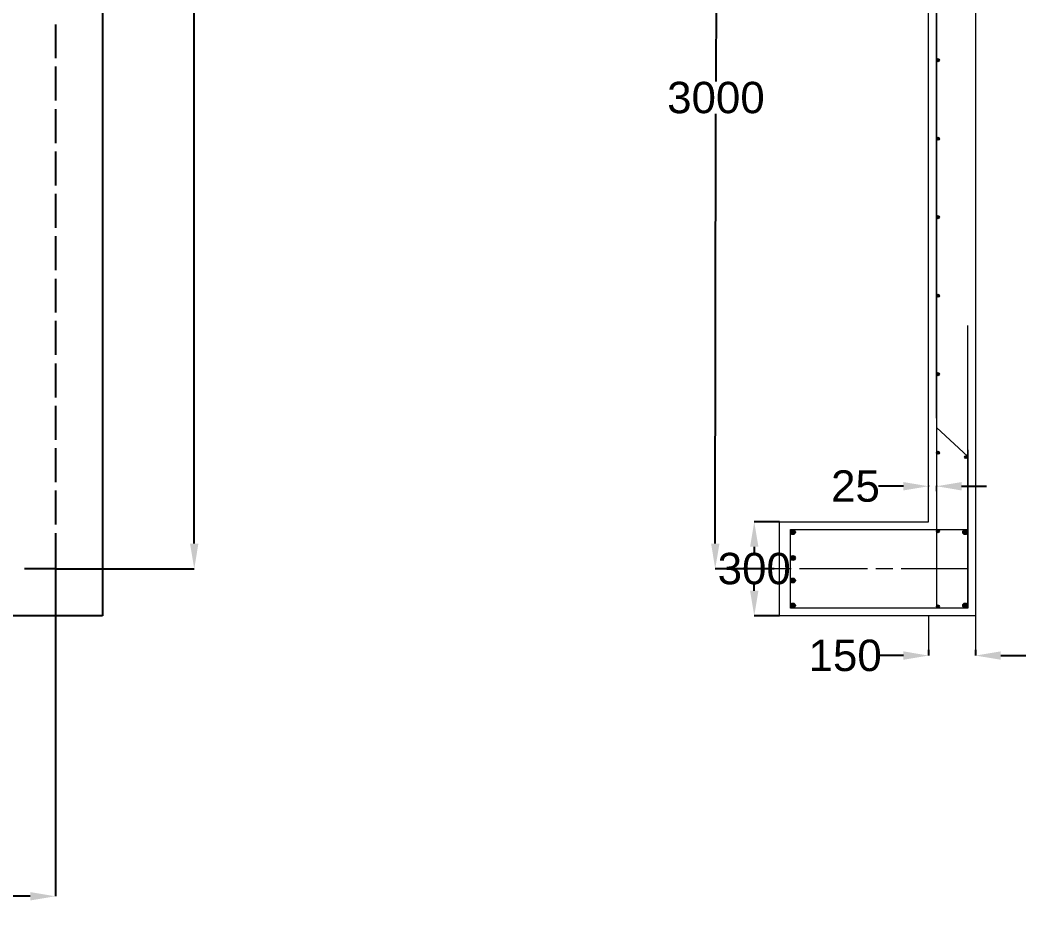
# Model space of a CAD drawing. Header units: inches. Extents: x 2473 to 12313, y 22527 to 36505.
# Drawn here: x 8810 to 12013, y 22527 to 25383 of the extents above; entities that cross this region are included whole.
import ezdxf

# ---------------------------------------------------------------- set-up
doc = ezdxf.new("R2010")
doc.units = ezdxf.units.IN
doc.header["$MEASUREMENT"] = 0
doc.layers.add('PDF_0', color=7, linetype='Continuous')
doc.styles.get("Standard").update_dxf_attribs({"font": 'arial.ttf'})
doc.dimstyles.get("Standard").update_dxf_attribs({"dimtxt": 100, "dimasz": 80, "dimexe": 0.18, "dimexo": 0.0625, "dimgap": 0.09, "dimtad": 0, "dimtih": 1, "dimtoh": 1, "dimdec": 4, "dimzin": 0, "dimdsep": 46, "dimtxsty": 'Standard', "dimcen": 0.09, "dimadec": 0, "dimazin": 0, "dimtfac": 1, "dimtdec": 4, "dimtofl": 0, "dimtmove": 0, "dimatfit": 3, "dimfxl": 1, "dimtolj": 1, "dimtzin": 0, "dimarcsym": 0})

# ---------------------------------------------------------------- blocks, each defined once
blk = doc.blocks.new('*D8')
at = {"color": 0, "lineweight": -2, "transparency": 16777216}
for p, q in [((11216.1, 26635.5), (11028.4, 26635.8)), ((11028.4, 26555.8), (11026.3, 25187.2)), ((11024, 23716.2), (11026.1, 25084.8)), ((11211.5, 23635.9), (11023.7, 23636.2))]:
    blk.add_line(p, q, dxfattribs=at)
at = {"color": 0, "transparency": 16777216}
for points in [[(11015.1, 26555.8), (11041.8, 26555.8), (11028.6, 26635.8)], [(11010.7, 23716.2), (11037.4, 23716.2), (11023.9, 23636.2)]]:
    blk.add_solid(points, dxfattribs=at)
at = {"layer": 'Defpoints', "color": 0, "transparency": 16777216}
for p in [(11028.6, 26635.8), (11216.2, 26635.5), (11211.5, 23635.9)]:
    blk.add_point(p, dxfattribs=at)
at = {"color": 0, "transparency": 16777216, "insert": (11026.2, 25136), "char_height": 100, "attachment_point": 5}
blk.add_mtext('\\A1;3000', dxfattribs=at)
blk = doc.blocks.new('*D9')
at = {"color": 0, "lineweight": -2, "transparency": 16777216}
for p, q in [((11228.2, 23785.8), (11148, 23785.8)), ((11148.2, 23705.8), (11148.2, 23687.1)), ((11148.2, 23566), (11148.2, 23584.7)), ((11228.2, 23486), (11148, 23486))]:
    blk.add_line(p, q, dxfattribs=at)
at = {"color": 0, "transparency": 16777216}
for points in [[(11134.9, 23705.8), (11161.5, 23705.8), (11148.2, 23785.8)], [(11134.9, 23566), (11161.5, 23566), (11148.2, 23486)]]:
    blk.add_solid(points, dxfattribs=at)
at = {"layer": 'Defpoints', "color": 0, "transparency": 16777216}
for p in [(11228.3, 23785.8), (11148.2, 23486), (11228.3, 23486)]:
    blk.add_point(p, dxfattribs=at)
at = {"color": 0, "transparency": 16777216, "insert": (11148.2, 23635.9), "char_height": 100, "attachment_point": 5}
blk.add_mtext('\\A1;300', dxfattribs=at)
blk = doc.blocks.new('*D10')
at = {"color": 0, "lineweight": -2, "transparency": 16777216}
for p, q in [((11623.4, 23359.4), (11543.4, 23359.4)), ((11703.4, 23378.2), (11703.4, 23359.3)), ((11853.3, 23378.2), (11853.3, 23359.3)), ((11933.3, 23359.4), (12013.3, 23359.4))]:
    blk.add_line(p, q, dxfattribs=at)
at = {"color": 0, "transparency": 16777216}
for points in [[(11623.4, 23372.8), (11623.4, 23346.1), (11703.4, 23359.4)], [(11933.3, 23372.8), (11933.3, 23346.1), (11853.3, 23359.4)]]:
    blk.add_solid(points, dxfattribs=at)
at = {"layer": 'Defpoints', "color": 0, "transparency": 16777216}
for p in [(11703.4, 23378.3), (11703.4, 23359.4), (11853.3, 23378.3)]:
    blk.add_point(p, dxfattribs=at)
at = {"color": 0, "transparency": 16777216, "insert": (11437.7, 23359.4), "char_height": 100, "attachment_point": 5}
blk.add_mtext('\\A1;150', dxfattribs=at)
blk = doc.blocks.new('*D11')
at = {"color": 0, "lineweight": -2, "transparency": 16777216}
for p, q in [((11623.4, 23898.7), (11543.4, 23898.7)), ((11703.4, 23900.1), (11703.4, 23898.5)), ((11728.3, 23900.1), (11728.3, 23898.5)), ((11808.3, 23898.7), (11888.3, 23898.7))]:
    blk.add_line(p, q, dxfattribs=at)
at = {"color": 0, "transparency": 16777216}
for points in [[(11623.4, 23912), (11623.4, 23885.3), (11703.4, 23898.7)], [(11808.3, 23912), (11808.3, 23885.3), (11728.3, 23898.7)]]:
    blk.add_solid(points, dxfattribs=at)
at = {"layer": 'Defpoints', "color": 0, "transparency": 16777216}
for p in [(11703.4, 23900.2), (11703.4, 23898.7), (11728.3, 23900.2)]:
    blk.add_point(p, dxfattribs=at)
at = {"color": 0, "transparency": 16777216, "insert": (11470.5, 23898.7), "char_height": 100, "attachment_point": 5}
blk.add_mtext('\\A1;25', dxfattribs=at)
blk = doc.blocks.new('*D19')
at = {"color": 0, "lineweight": -2, "transparency": 16777216}
for p, q in [((8922.4, 35635.3), (9364.8, 35635.3)), ((9364.6, 35555.3), (9364.6, 29686.8)), ((9364.6, 23715.9), (9364.6, 29584.5)), ((8922.4, 23635.9), (9364.8, 23635.9))]:
    blk.add_line(p, q, dxfattribs=at)
at = {"color": 0, "transparency": 16777216}
for points in [[(9351.3, 35555.3), (9377.9, 35555.3), (9364.6, 35635.3)], [(9351.3, 23715.9), (9377.9, 23715.9), (9364.6, 23635.9)]]:
    blk.add_solid(points, dxfattribs=at)
at = {"layer": 'Defpoints', "color": 0, "transparency": 16777216}
for p in [(8922.3, 35635.3), (8922.3, 23635.9), (9364.6, 23635.9)]:
    blk.add_point(p, dxfattribs=at)
at = {"color": 0, "transparency": 16777216, "insert": (9364.6, 29635.6), "char_height": 100, "attachment_point": 5}
blk.add_mtext('\\A1;12000', dxfattribs=at)
blk = doc.blocks.new('*D21')
at = {"color": 0, "lineweight": -2, "transparency": 16777216}
for p, q in [((2622.8, 23635.9), (2622.8, 22592.7)), ((8922.3, 23635.9), (8922.3, 22592.7)), ((2702.8, 22592.9), (5623.1, 22592.9)), ((8842.3, 22592.9), (5922.1, 22592.9))]:
    blk.add_line(p, q, dxfattribs=at)
at = {"color": 0, "transparency": 16777216}
for points in [[(2702.8, 22606.2), (2702.8, 22579.5), (2622.8, 22592.9)], [(8842.3, 22606.2), (8842.3, 22579.5), (8922.3, 22592.9)]]:
    blk.add_solid(points, dxfattribs=at)
at = {"layer": 'Defpoints', "color": 0, "transparency": 16777216}
for p in [(2622.8, 23635.9), (8922.3, 23635.9), (2622.8, 22592.9)]:
    blk.add_point(p, dxfattribs=at)
at = {"color": 0, "transparency": 16777216, "insert": (5772.6, 22592.9), "char_height": 100, "attachment_point": 5}
blk.add_mtext('\\A1;6000', dxfattribs=at)

msp = doc.modelspace()

# ---------------------------------------------------------------- linework, layer by layer
at = {"layer": 'PDF_0', "lineweight": 25}
msp.add_lwpolyline([(9072.73473, 23486.01537), (2472.9186, 23486.01537), (2472.9186, 35785.21074), (9072.73473, 35785.21074)], close=True, dxfattribs=at)
at = {"layer": 'PDF_0', "lineweight": 9}
for points in [[(11228.29525, 26485.60842), (11228.29525, 26785.92343), (11703.4129, 26785.92343), (11703.4129, 29485.70962), (11228.29525, 29485.70962), (11228.29525, 29785.51648), (11703.4129, 29785.51648), (11703.4129, 32485.30268), (11228.29525, 32485.30268), (11228.29525, 32785.61769), (11703.4129, 32785.61769), (11703.4129, 35485.40388), (11228.29525, 35485.40388), (11228.29525, 35785.21074), (11853.31633, 35785.21074), (11853.31633, 23486.01537), (11228.29525, 23486.01537), (11228.29525, 23785.82223), (11703.4129, 23785.82223), (11703.4129, 26485.60842)], [(11828.41712, 23510.91458), (11263.3574, 23510.91458), (11263.3574, 23760.92301), (11828.41712, 23760.92301)]]:
    msp.add_lwpolyline(points, close=True, dxfattribs=at)
for points in [[(11728.31211, 35760.31153), (11728.31211, 23510.91458)], [(11728.31211, 24115.10163), (11728.31211, 25856.52216)], [(11828.41712, 24014.99663), (11828.41712, 23510.91458), (11828.41712, 24410.84331)], [(11828.41712, 23993.65444), (11728.31211, 24085.62909)], [(11703.4129, 23882.87835), (11703.4129, 23900.15535)], [(11728.31211, 23882.87835), (11728.31211, 23900.15535)], [(11265.89814, 23635.9188), (11211.52639, 23635.9188)], [(11508.79251, 23635.9188), (11292.82994, 23635.9188)], [(11589.58792, 23635.9188), (11535.72432, 23635.9188)], [(11828.41712, 23635.9188), (11616.51972, 23635.9188)], [(11703.4129, 23485.50722), (11703.4129, 23378.28816)], [(11853.31633, 23485.50722), (11853.31633, 23378.28816)]]:
    msp.add_lwpolyline(points, dxfattribs=at)
at = {"layer": 'PDF_0', "lineweight": 25}
for points in [[(8922.32315, 25369.71712), (8922.32315, 25261.98991)], [(8922.32315, 25235.05811), (8922.32315, 25126.82275)], [(8922.32315, 25099.89095), (8922.32315, 24991.65559)], [(8922.32315, 24964.72378), (8922.32315, 24856.99657)], [(8922.32315, 24830.06477), (8922.32315, 24721.82941)], [(8922.32315, 24694.89761), (8922.32315, 24586.66225)], [(8922.32315, 24559.73045), (8922.32315, 24452.00324)], [(8922.32315, 24425.07143), (8922.32315, 24316.83608)], [(8922.32315, 24289.90427), (8922.32315, 24181.66891)], [(8922.32315, 24154.73711), (8922.32315, 24047.0099)], [(8922.32315, 24020.0781), (8922.32315, 23911.84274)], [(8922.32315, 23884.91094), (8922.32315, 23776.67558)], [(8922.32315, 23749.74377), (8922.32315, 23635.9188), (8823.74259, 23635.9188)]]:
    msp.add_lwpolyline(points, dxfattribs=at)
at = {"layer": 'PDF_0', "lineweight": 9}
for centre, radius in [((11733.13975, 25255.63831), 4.82764), ((11733.13975, 25005.62987), 4.82764), ((11733.13975, 24755.62144), 4.82764), ((11733.13975, 24505.61301), 4.82764), ((11733.13975, 24255.60457), 4.82764), ((11733.13975, 24005.59614), 4.82764), ((11823.08181, 23991.36802), 4.82764), ((11271.2336, 23752.5385), 7.8762), ((11733.13975, 23755.58771), 4.82764), ((11820.0326, 23752.5385), 7.8762), ((11271.2336, 23670.21865), 7.8762), ((11271.2336, 23598.56989), 7.8762), ((11271.2336, 23518.79078), 7.8762), ((11733.13975, 23515.74222), 4.82764), ((11820.0326, 23518.79078), 7.8762)]:
    msp.add_circle(centre, radius, dxfattribs=at)
at = {"layer": 'PDF_0', "transparency": 33554559}
for points in [[(11728.31211, 25257.41658), (11737.96691, 25257.41658), (11728.82026, 25257.92473)], [(11728.31211, 25256.40029), (11737.96691, 25256.40029), (11728.31211, 25257.41658)], [(11737.96691, 25256.40029), (11728.31211, 25257.41658), (11737.96691, 25257.41658)], [(11728.31211, 25255.384), (11737.96691, 25255.384), (11728.31211, 25256.40029)], [(11737.96691, 25255.384), (11728.31211, 25256.40029), (11737.96691, 25256.40029)], [(11728.31211, 25254.3677), (11737.96691, 25254.3677), (11728.31211, 25255.384)], [(11737.96691, 25254.3677), (11728.31211, 25255.384), (11737.96691, 25255.384)], [(11728.82026, 25253.35141), (11737.45876, 25253.35141), (11728.31211, 25254.3677)], [(11737.45876, 25253.35141), (11728.31211, 25254.3677), (11737.96691, 25254.3677)], [(11728.82026, 25257.92473), (11737.45876, 25257.92473), (11729.32841, 25258.94103)], [(11737.96691, 25257.41658), (11728.82026, 25257.92473), (11737.45876, 25257.92473)], [(11729.32841, 25252.84326), (11737.45876, 25252.84326), (11728.82026, 25253.35141)], [(11737.45876, 25252.84326), (11728.82026, 25253.35141), (11737.45876, 25253.35141)], [(11729.32841, 25258.94103), (11737.45876, 25258.94103), (11729.83655, 25259.44917)], [(11737.45876, 25257.92473), (11729.32841, 25258.94103), (11737.45876, 25258.94103)], [(11729.83655, 25252.33511), (11736.44247, 25252.33511), (11729.32841, 25252.84326)], [(11736.44247, 25252.33511), (11729.32841, 25252.84326), (11737.45876, 25252.84326)], [(11729.83655, 25259.44917), (11736.44247, 25259.44917), (11730.3447, 25259.95732)], [(11737.45876, 25258.94103), (11729.83655, 25259.44917), (11736.44247, 25259.44917)], [(11730.3447, 25251.31882), (11735.93432, 25251.31882), (11729.83655, 25252.33511)], [(11735.93432, 25251.31882), (11729.83655, 25252.33511), (11736.44247, 25252.33511)], [(11730.3447, 25259.95732), (11735.93432, 25259.95732), (11731.361, 25260.46547)], [(11736.44247, 25259.44917), (11730.3447, 25259.95732), (11735.93432, 25259.95732)], [(11731.361, 25251.31882), (11734.91803, 25251.31882), (11730.3447, 25251.31882)], [(11734.91803, 25251.31882), (11730.3447, 25251.31882), (11735.93432, 25251.31882)], [(11734.91803, 25260.46547), (11731.361, 25260.46547), (11732.37729, 25260.97361)], [(11735.93432, 25259.95732), (11731.361, 25260.46547), (11734.91803, 25260.46547)], [(11732.37729, 25250.81067), (11733.90173, 25250.81067), (11731.361, 25251.31882)], [(11733.90173, 25250.81067), (11731.361, 25251.31882), (11734.91803, 25251.31882)], [(11734.91803, 25260.46547), (11733.90173, 25260.97361), (11732.37729, 25260.97361)], [(11733.90173, 25260.97361), (11732.37729, 25260.97361), (11733.39359, 25260.97361)], [(11733.39359, 25250.81067), (11732.37729, 25250.81067), (11733.90173, 25250.81067)], [(11728.31211, 25007.40815), (11737.96691, 25007.40815), (11728.82026, 25007.9163)], [(11728.31211, 25006.39186), (11737.96691, 25006.39186), (11728.31211, 25007.40815)], [(11737.96691, 25006.39186), (11728.31211, 25007.40815), (11737.96691, 25007.40815)], [(11728.31211, 25005.37556), (11737.96691, 25005.37556), (11728.31211, 25006.39186)], [(11737.96691, 25005.37556), (11728.31211, 25006.39186), (11737.96691, 25006.39186)], [(11728.31211, 25004.35927), (11737.96691, 25004.35927), (11728.31211, 25005.37556)], [(11737.96691, 25004.35927), (11728.31211, 25005.37556), (11737.96691, 25005.37556)], [(11728.82026, 25003.85112), (11737.45876, 25003.85112), (11728.31211, 25004.35927)], [(11737.45876, 25003.85112), (11728.31211, 25004.35927), (11737.96691, 25004.35927)], [(11728.82026, 25007.9163), (11737.45876, 25007.9163), (11729.32841, 25008.93259)], [(11737.96691, 25007.40815), (11728.82026, 25007.9163), (11737.45876, 25007.9163)], [(11729.32841, 25002.83483), (11737.45876, 25002.83483), (11728.82026, 25003.85112)], [(11737.45876, 25002.83483), (11728.82026, 25003.85112), (11737.45876, 25003.85112)], [(11729.32841, 25008.93259), (11737.45876, 25008.93259), (11729.83655, 25009.44074)], [(11737.45876, 25007.9163), (11729.32841, 25008.93259), (11737.45876, 25008.93259)], [(11729.83655, 25002.32668), (11736.44247, 25002.32668), (11729.32841, 25002.83483)], [(11736.44247, 25002.32668), (11729.32841, 25002.83483), (11737.45876, 25002.83483)], [(11729.83655, 25009.44074), (11736.44247, 25009.44074), (11730.3447, 25009.94889)], [(11737.45876, 25008.93259), (11729.83655, 25009.44074), (11736.44247, 25009.44074)], [(11730.3447, 25001.81853), (11735.93432, 25001.81853), (11729.83655, 25002.32668)], [(11735.93432, 25001.81853), (11729.83655, 25002.32668), (11736.44247, 25002.32668)], [(11730.3447, 25009.94889), (11735.93432, 25009.94889), (11731.361, 25010.45703)], [(11736.44247, 25009.44074), (11730.3447, 25009.94889), (11735.93432, 25009.94889)], [(11731.361, 25001.31038), (11734.91803, 25001.31038), (11730.3447, 25001.81853)], [(11734.91803, 25001.31038), (11730.3447, 25001.81853), (11735.93432, 25001.81853)], [(11734.91803, 25010.45703), (11731.361, 25010.45703), (11732.37729, 25010.96518)], [(11735.93432, 25009.94889), (11731.361, 25010.45703), (11734.91803, 25010.45703)], [(11732.37729, 25000.80224), (11733.90173, 25000.80224), (11731.361, 25001.31038)], [(11733.90173, 25000.80224), (11731.361, 25001.31038), (11734.91803, 25001.31038)], [(11734.91803, 25010.45703), (11733.90173, 25010.96518), (11732.37729, 25010.96518)], [(11733.90173, 25010.96518), (11732.37729, 25010.96518), (11733.39359, 25010.96518)], [(11733.39359, 25000.80224), (11732.37729, 25000.80224), (11733.90173, 25000.80224)], [(11728.31211, 24757.39972), (11737.96691, 24757.39972), (11728.82026, 24757.90786)], [(11728.31211, 24756.38342), (11737.96691, 24756.38342), (11728.31211, 24757.39972)], [(11737.96691, 24756.38342), (11728.31211, 24757.39972), (11737.96691, 24757.39972)], [(11728.31211, 24755.36713), (11737.96691, 24755.36713), (11728.31211, 24756.38342)], [(11737.96691, 24755.36713), (11728.31211, 24756.38342), (11737.96691, 24756.38342)], [(11728.31211, 24754.35083), (11737.96691, 24754.35083), (11728.31211, 24755.36713)], [(11737.96691, 24754.35083), (11728.31211, 24755.36713), (11737.96691, 24755.36713)], [(11728.82026, 24753.84269), (11737.45876, 24753.84269), (11728.31211, 24754.35083)], [(11737.45876, 24753.84269), (11728.31211, 24754.35083), (11737.96691, 24754.35083)], [(11728.82026, 24757.90786), (11737.45876, 24757.90786), (11729.32841, 24758.92416)], [(11737.96691, 24757.39972), (11728.82026, 24757.90786), (11737.45876, 24757.90786)], [(11729.32841, 24752.82639), (11737.45876, 24752.82639), (11728.82026, 24753.84269)], [(11737.45876, 24752.82639), (11728.82026, 24753.84269), (11737.45876, 24753.84269)], [(11729.32841, 24758.92416), (11737.45876, 24758.92416), (11729.83655, 24759.43231)], [(11737.45876, 24757.90786), (11729.32841, 24758.92416), (11737.45876, 24758.92416)], [(11729.83655, 24752.31825), (11736.44247, 24752.31825), (11729.32841, 24752.82639)], [(11736.44247, 24752.31825), (11729.32841, 24752.82639), (11737.45876, 24752.82639)], [(11729.83655, 24759.43231), (11736.44247, 24759.43231), (11730.3447, 24759.94045)], [(11737.45876, 24758.92416), (11729.83655, 24759.43231), (11736.44247, 24759.43231)], [(11730.3447, 24751.8101), (11735.93432, 24751.8101), (11729.83655, 24752.31825)], [(11735.93432, 24751.8101), (11729.83655, 24752.31825), (11736.44247, 24752.31825)], [(11730.3447, 24759.94045), (11735.93432, 24759.94045), (11731.361, 24760.4486)], [(11736.44247, 24759.43231), (11730.3447, 24759.94045), (11735.93432, 24759.94045)], [(11731.361, 24751.30195), (11734.91803, 24751.30195), (11730.3447, 24751.8101)], [(11734.91803, 24751.30195), (11730.3447, 24751.8101), (11735.93432, 24751.8101)], [(11734.91803, 24760.4486), (11731.361, 24760.4486), (11732.37729, 24760.95675)], [(11735.93432, 24759.94045), (11731.361, 24760.4486), (11734.91803, 24760.4486)], [(11732.37729, 24750.7938), (11733.90173, 24750.7938), (11731.361, 24751.30195)], [(11733.90173, 24750.7938), (11731.361, 24751.30195), (11734.91803, 24751.30195)], [(11734.91803, 24760.4486), (11733.90173, 24760.95675), (11732.37729, 24760.95675)], [(11733.90173, 24760.95675), (11732.37729, 24760.95675), (11733.39359, 24760.95675)], [(11733.39359, 24750.7938), (11732.37729, 24750.7938), (11733.90173, 24750.7938)], [(11728.31211, 24507.39128), (11737.96691, 24507.39128), (11728.82026, 24507.89943)], [(11728.31211, 24506.37499), (11737.96691, 24506.37499), (11728.31211, 24507.39128)], [(11737.96691, 24506.37499), (11728.31211, 24507.39128), (11737.96691, 24507.39128)], [(11728.31211, 24505.35869), (11737.96691, 24505.35869), (11728.31211, 24506.37499)], [(11737.96691, 24505.35869), (11728.31211, 24506.37499), (11737.96691, 24506.37499)], [(11728.31211, 24504.3424), (11737.96691, 24504.3424), (11728.31211, 24505.35869)], [(11737.96691, 24504.3424), (11728.31211, 24505.35869), (11737.96691, 24505.35869)], [(11728.82026, 24507.89943), (11737.45876, 24507.89943), (11729.32841, 24508.91573)], [(11737.96691, 24507.39128), (11728.82026, 24507.89943), (11737.45876, 24507.89943)], [(11729.32841, 24508.91573), (11737.45876, 24508.91573), (11729.83655, 24509.42387)], [(11737.45876, 24507.89943), (11729.32841, 24508.91573), (11737.45876, 24508.91573)], [(11729.83655, 24509.42387), (11736.44247, 24509.42387), (11730.3447, 24509.93202)], [(11737.45876, 24508.91573), (11729.83655, 24509.42387), (11736.44247, 24509.42387)], [(11730.3447, 24509.93202), (11735.93432, 24509.93202), (11731.361, 24510.44017)], [(11736.44247, 24509.42387), (11730.3447, 24509.93202), (11735.93432, 24509.93202)], [(11734.91803, 24510.44017), (11731.361, 24510.44017), (11732.37729, 24510.94831)], [(11735.93432, 24509.93202), (11731.361, 24510.44017), (11734.91803, 24510.44017)], [(11734.91803, 24510.44017), (11733.90173, 24510.94831), (11732.37729, 24510.94831)], [(11733.90173, 24510.94831), (11732.37729, 24510.94831), (11733.39359, 24510.94831)], [(11728.82026, 24503.83425), (11737.45876, 24503.83425), (11728.31211, 24504.3424)], [(11737.45876, 24503.83425), (11728.31211, 24504.3424), (11737.96691, 24504.3424)], [(11729.32841, 24502.81796), (11737.45876, 24502.81796), (11728.82026, 24503.83425)], [(11737.45876, 24502.81796), (11728.82026, 24503.83425), (11737.45876, 24503.83425)], [(11729.83655, 24502.30981), (11736.44247, 24502.30981), (11729.32841, 24502.81796)], [(11736.44247, 24502.30981), (11729.32841, 24502.81796), (11737.45876, 24502.81796)], [(11730.3447, 24501.80166), (11735.93432, 24501.80166), (11729.83655, 24502.30981)], [(11735.93432, 24501.80166), (11729.83655, 24502.30981), (11736.44247, 24502.30981)], [(11731.361, 24501.29352), (11734.91803, 24501.29352), (11730.3447, 24501.80166)], [(11734.91803, 24501.29352), (11730.3447, 24501.80166), (11735.93432, 24501.80166)], [(11732.37729, 24500.78537), (11733.90173, 24500.78537), (11731.361, 24501.29352)], [(11733.90173, 24500.78537), (11731.361, 24501.29352), (11734.91803, 24501.29352)], [(11733.39359, 24500.78537), (11732.37729, 24500.78537), (11733.90173, 24500.78537)], [(11728.31211, 24257.38285), (11737.96691, 24257.38285), (11728.82026, 24257.891)], [(11728.31211, 24256.36656), (11737.96691, 24256.36656), (11728.31211, 24257.38285)], [(11737.96691, 24256.36656), (11728.31211, 24257.38285), (11737.96691, 24257.38285)], [(11728.31211, 24255.35026), (11737.96691, 24255.35026), (11728.31211, 24256.36656)], [(11737.96691, 24255.35026), (11728.31211, 24256.36656), (11737.96691, 24256.36656)], [(11728.31211, 24254.33397), (11737.96691, 24254.33397), (11728.31211, 24255.35026)], [(11737.96691, 24254.33397), (11728.31211, 24255.35026), (11737.96691, 24255.35026)], [(11728.82026, 24253.82582), (11737.45876, 24253.82582), (11728.31211, 24254.33397)], [(11737.45876, 24253.82582), (11728.31211, 24254.33397), (11737.96691, 24254.33397)], [(11728.82026, 24257.891), (11737.45876, 24257.891), (11729.32841, 24258.90729)], [(11737.96691, 24257.38285), (11728.82026, 24257.891), (11737.45876, 24257.891)], [(11729.32841, 24252.80953), (11737.45876, 24252.80953), (11728.82026, 24253.82582)], [(11737.45876, 24252.80953), (11728.82026, 24253.82582), (11737.45876, 24253.82582)], [(11729.32841, 24258.90729), (11737.45876, 24258.90729), (11729.83655, 24259.41544)], [(11737.45876, 24257.891), (11729.32841, 24258.90729), (11737.45876, 24258.90729)], [(11729.83655, 24252.30138), (11736.44247, 24252.30138), (11729.32841, 24252.80953)], [(11736.44247, 24252.30138), (11729.32841, 24252.80953), (11737.45876, 24252.80953)], [(11729.83655, 24259.41544), (11736.44247, 24259.41544), (11730.3447, 24259.92359)], [(11737.45876, 24258.90729), (11729.83655, 24259.41544), (11736.44247, 24259.41544)], [(11730.3447, 24251.79323), (11735.93432, 24251.79323), (11729.83655, 24252.30138)], [(11735.93432, 24251.79323), (11729.83655, 24252.30138), (11736.44247, 24252.30138)], [(11730.3447, 24259.92359), (11735.93432, 24259.92359), (11731.361, 24260.43173)], [(11736.44247, 24259.41544), (11730.3447, 24259.92359), (11735.93432, 24259.92359)], [(11731.361, 24251.28508), (11734.91803, 24251.28508), (11730.3447, 24251.79323)], [(11734.91803, 24251.28508), (11730.3447, 24251.79323), (11735.93432, 24251.79323)], [(11734.91803, 24260.43173), (11731.361, 24260.43173), (11732.37729, 24260.93988)], [(11735.93432, 24259.92359), (11731.361, 24260.43173), (11734.91803, 24260.43173)], [(11732.37729, 24250.77694), (11733.90173, 24250.77694), (11731.361, 24251.28508)], [(11733.90173, 24250.77694), (11731.361, 24251.28508), (11734.91803, 24251.28508)], [(11734.91803, 24260.43173), (11733.90173, 24260.93988), (11732.37729, 24260.93988)], [(11733.90173, 24260.93988), (11732.37729, 24260.93988), (11733.39359, 24260.93988)], [(11733.39359, 24250.77694), (11732.37729, 24250.77694), (11733.90173, 24250.77694)], [(11728.31211, 24007.37442), (11737.96691, 24007.37442), (11728.82026, 24007.88256)], [(11728.31211, 24006.35812), (11737.96691, 24006.35812), (11728.31211, 24007.37442)], [(11737.96691, 24006.35812), (11728.31211, 24007.37442), (11737.96691, 24007.37442)], [(11728.31211, 24005.34183), (11737.96691, 24005.34183), (11728.31211, 24006.35812)], [(11737.96691, 24005.34183), (11728.31211, 24006.35812), (11737.96691, 24006.35812)], [(11728.31211, 24004.32553), (11737.96691, 24004.32553), (11728.31211, 24005.34183)], [(11737.96691, 24004.32553), (11728.31211, 24005.34183), (11737.96691, 24005.34183)], [(11728.82026, 24003.81739), (11737.45876, 24003.81739), (11728.31211, 24004.32553)], [(11737.45876, 24003.81739), (11728.31211, 24004.32553), (11737.96691, 24004.32553)], [(11728.82026, 24007.88256), (11737.45876, 24007.88256), (11729.32841, 24008.89886)], [(11737.96691, 24007.37442), (11728.82026, 24007.88256), (11737.45876, 24007.88256)], [(11729.32841, 24002.80109), (11737.45876, 24002.80109), (11728.82026, 24003.81739)], [(11737.45876, 24002.80109), (11728.82026, 24003.81739), (11737.45876, 24003.81739)], [(11729.32841, 24008.89886), (11737.45876, 24008.89886), (11729.83655, 24009.40701)], [(11737.45876, 24007.88256), (11729.32841, 24008.89886), (11737.45876, 24008.89886)], [(11729.83655, 24002.29294), (11736.44247, 24002.29294), (11729.32841, 24002.80109)], [(11736.44247, 24002.29294), (11729.32841, 24002.80109), (11737.45876, 24002.80109)], [(11729.83655, 24009.40701), (11736.44247, 24009.40701), (11730.3447, 24009.91515)], [(11737.45876, 24008.89886), (11729.83655, 24009.40701), (11736.44247, 24009.40701)], [(11730.3447, 24001.7848), (11735.93432, 24001.7848), (11729.83655, 24002.29294)], [(11735.93432, 24001.7848), (11729.83655, 24002.29294), (11736.44247, 24002.29294)], [(11730.3447, 24009.91515), (11735.93432, 24009.91515), (11731.361, 24010.4233)], [(11736.44247, 24009.40701), (11730.3447, 24009.91515), (11735.93432, 24009.91515)], [(11731.361, 24001.27665), (11734.91803, 24001.27665), (11730.3447, 24001.7848)], [(11734.91803, 24001.27665), (11730.3447, 24001.7848), (11735.93432, 24001.7848)], [(11734.91803, 24010.4233), (11731.361, 24010.4233), (11732.37729, 24010.93145)], [(11735.93432, 24009.91515), (11731.361, 24010.4233), (11734.91803, 24010.4233)], [(11732.37729, 24000.7685), (11733.90173, 24000.7685), (11731.361, 24001.27665)], [(11733.90173, 24000.7685), (11731.361, 24001.27665), (11734.91803, 24001.27665)], [(11734.91803, 24010.4233), (11733.90173, 24010.93145), (11732.37729, 24010.93145)], [(11733.90173, 24010.93145), (11732.37729, 24010.93145), (11733.39359, 24010.93145)], [(11733.39359, 24000.7685), (11732.37729, 24000.7685), (11733.90173, 24000.7685)], [(11818.25417, 23993.14629), (11827.90897, 23993.14629), (11818.76232, 23994.16259)], [(11818.25417, 23992.13), (11828.41712, 23992.13), (11818.25417, 23993.14629)], [(11828.41712, 23992.13), (11818.25417, 23993.14629), (11827.90897, 23993.14629)], [(11818.76232, 23994.16259), (11827.90897, 23994.16259), (11819.27047, 23994.67074)], [(11827.90897, 23993.14629), (11818.76232, 23994.16259), (11827.90897, 23994.16259)], [(11819.27047, 23994.67074), (11827.40082, 23994.67074), (11819.77861, 23995.17888)], [(11827.90897, 23994.16259), (11819.27047, 23994.67074), (11827.40082, 23994.67074)], [(11819.77861, 23995.17888), (11826.38453, 23995.17888), (11820.79491, 23996.19518)], [(11827.40082, 23994.67074), (11819.77861, 23995.17888), (11826.38453, 23995.17888)], [(11826.38453, 23995.17888), (11820.79491, 23996.19518), (11825.87638, 23996.19518)], [(11820.79491, 23996.19518), (11825.87638, 23996.19518), (11821.30305, 23996.19518)], [(11824.86009, 23996.19518), (11821.30305, 23996.19518), (11822.31935, 23996.70333)], [(11825.87638, 23996.19518), (11821.30305, 23996.19518), (11824.86009, 23996.19518)], [(11824.86009, 23996.19518), (11824.35194, 23996.70333), (11822.31935, 23996.70333)], [(11824.35194, 23996.70333), (11822.31935, 23996.70333), (11823.33564, 23996.70333)], [(11818.25417, 23991.11371), (11828.41712, 23991.11371), (11818.25417, 23992.13)], [(11828.41712, 23991.11371), (11818.25417, 23992.13), (11828.41712, 23992.13)], [(11818.25417, 23990.60556), (11827.90897, 23990.60556), (11818.25417, 23991.11371)], [(11827.90897, 23990.60556), (11818.25417, 23991.11371), (11828.41712, 23991.11371)], [(11818.76232, 23989.58926), (11827.90897, 23989.58926), (11818.25417, 23990.60556)], [(11827.90897, 23989.58926), (11818.25417, 23990.60556), (11827.90897, 23990.60556)], [(11819.27047, 23988.57297), (11827.40082, 23988.57297), (11818.76232, 23989.58926)], [(11827.40082, 23988.57297), (11818.76232, 23989.58926), (11827.90897, 23989.58926)], [(11819.77861, 23988.06482), (11826.38453, 23988.06482), (11819.27047, 23988.57297)], [(11826.38453, 23988.06482), (11819.27047, 23988.57297), (11827.40082, 23988.57297)], [(11820.79491, 23987.55668), (11825.87638, 23987.55668), (11819.77861, 23988.06482)], [(11825.87638, 23987.55668), (11819.77861, 23988.06482), (11826.38453, 23988.06482)], [(11821.30305, 23987.04853), (11824.86009, 23987.04853), (11820.79491, 23987.55668)], [(11824.86009, 23987.04853), (11820.79491, 23987.55668), (11825.87638, 23987.55668)], [(11822.31935, 23987.04853), (11824.35194, 23987.04853), (11821.30305, 23987.04853)], [(11824.35194, 23987.04853), (11821.30305, 23987.04853), (11824.86009, 23987.04853)], [(11823.33564, 23986.54038), (11822.31935, 23987.04853), (11824.35194, 23987.04853)], [(11263.3574, 23754.82525), (11279.10997, 23754.82525), (11263.86555, 23756.34969)], [(11263.3574, 23753.80895), (11279.10997, 23753.80895), (11263.3574, 23754.82525)], [(11279.10997, 23753.80895), (11263.3574, 23754.82525), (11279.10997, 23754.82525)], [(11263.3574, 23752.28451), (11279.10997, 23752.28451), (11263.3574, 23753.80895)], [(11279.10997, 23752.28451), (11263.3574, 23753.80895), (11279.10997, 23753.80895)], [(11263.3574, 23750.76007), (11279.10997, 23750.76007), (11263.3574, 23752.28451)], [(11279.10997, 23750.76007), (11263.3574, 23752.28451), (11279.10997, 23752.28451)], [(11263.86555, 23749.23563), (11278.60182, 23749.23563), (11263.3574, 23750.76007)], [(11278.60182, 23749.23563), (11263.3574, 23750.76007), (11279.10997, 23750.76007)], [(11263.86555, 23756.34969), (11278.60182, 23756.34969), (11264.88185, 23757.87413)], [(11279.10997, 23754.82525), (11263.86555, 23756.34969), (11278.60182, 23756.34969)], [(11264.88185, 23748.21933), (11277.58553, 23748.21933), (11263.86555, 23749.23563)], [(11277.58553, 23748.21933), (11263.86555, 23749.23563), (11278.60182, 23749.23563)], [(11264.88185, 23757.87413), (11277.58553, 23757.87413), (11265.89814, 23758.89043)], [(11278.60182, 23756.34969), (11264.88185, 23757.87413), (11277.58553, 23757.87413)], [(11265.89814, 23747.20304), (11276.56923, 23747.20304), (11264.88185, 23748.21933)], [(11276.56923, 23747.20304), (11264.88185, 23748.21933), (11277.58553, 23748.21933)], [(11265.89814, 23758.89043), (11276.56923, 23758.89043), (11266.91444, 23759.90672)], [(11277.58553, 23757.87413), (11265.89814, 23758.89043), (11276.56923, 23758.89043)], [(11266.91444, 23746.18674), (11275.55294, 23746.18674), (11265.89814, 23747.20304)], [(11275.55294, 23746.18674), (11265.89814, 23747.20304), (11276.56923, 23747.20304)], [(11266.91444, 23759.90672), (11275.55294, 23759.90672), (11268.43888, 23760.41487)], [(11276.56923, 23758.89043), (11266.91444, 23759.90672), (11275.55294, 23759.90672)], [(11268.43888, 23745.6786), (11274.0285, 23745.6786), (11266.91444, 23746.18674)], [(11274.0285, 23745.6786), (11266.91444, 23746.18674), (11275.55294, 23746.18674)], [(11274.0285, 23760.41487), (11268.43888, 23760.41487), (11269.96332, 23760.92301)], [(11275.55294, 23759.90672), (11268.43888, 23760.41487), (11274.0285, 23760.41487)], [(11269.96332, 23745.17045), (11272.50405, 23745.17045), (11268.43888, 23745.6786)], [(11272.50405, 23745.17045), (11268.43888, 23745.6786), (11274.0285, 23745.6786)], [(11274.0285, 23760.41487), (11272.50405, 23760.92301), (11269.96332, 23760.92301)], [(11272.50405, 23760.92301), (11269.96332, 23760.92301), (11271.48776, 23760.92301)], [(11271.48776, 23744.6623), (11269.96332, 23745.17045), (11272.50405, 23745.17045)], [(11728.31211, 23757.36598), (11737.96691, 23757.36598), (11728.82026, 23757.87413)], [(11728.31211, 23756.34969), (11737.96691, 23756.34969), (11728.31211, 23757.36598)], [(11737.96691, 23756.34969), (11728.31211, 23757.36598), (11737.96691, 23757.36598)], [(11728.31211, 23755.33339), (11737.96691, 23755.33339), (11728.31211, 23756.34969)], [(11737.96691, 23755.33339), (11728.31211, 23756.34969), (11737.96691, 23756.34969)], [(11728.31211, 23754.3171), (11737.96691, 23754.3171), (11728.31211, 23755.33339)], [(11737.96691, 23754.3171), (11728.31211, 23755.33339), (11737.96691, 23755.33339)], [(11728.82026, 23753.80895), (11737.45876, 23753.80895), (11728.31211, 23754.3171)], [(11737.45876, 23753.80895), (11728.31211, 23754.3171), (11737.96691, 23754.3171)], [(11728.82026, 23757.87413), (11737.45876, 23757.87413), (11729.32841, 23758.89043)], [(11737.96691, 23757.36598), (11728.82026, 23757.87413), (11737.45876, 23757.87413)], [(11729.32841, 23752.79266), (11737.45876, 23752.79266), (11728.82026, 23753.80895)], [(11737.45876, 23752.79266), (11728.82026, 23753.80895), (11737.45876, 23753.80895)], [(11729.32841, 23758.89043), (11737.45876, 23758.89043), (11729.83655, 23759.39857)], [(11737.45876, 23757.87413), (11729.32841, 23758.89043), (11737.45876, 23758.89043)], [(11729.83655, 23752.28451), (11736.44247, 23752.28451), (11729.32841, 23752.79266)], [(11736.44247, 23752.28451), (11729.32841, 23752.79266), (11737.45876, 23752.79266)], [(11729.83655, 23759.39857), (11736.44247, 23759.39857), (11730.3447, 23759.90672)], [(11737.45876, 23758.89043), (11729.83655, 23759.39857), (11736.44247, 23759.39857)], [(11730.3447, 23751.77636), (11735.93432, 23751.77636), (11729.83655, 23752.28451)], [(11735.93432, 23751.77636), (11729.83655, 23752.28451), (11736.44247, 23752.28451)], [(11730.3447, 23759.90672), (11735.93432, 23759.90672), (11731.361, 23760.41487)], [(11736.44247, 23759.39857), (11730.3447, 23759.90672), (11735.93432, 23759.90672)], [(11731.361, 23751.26822), (11734.91803, 23751.26822), (11730.3447, 23751.77636)], [(11734.91803, 23751.26822), (11730.3447, 23751.77636), (11735.93432, 23751.77636)], [(11734.91803, 23760.41487), (11731.361, 23760.41487), (11732.37729, 23760.92301)], [(11735.93432, 23759.90672), (11731.361, 23760.41487), (11734.91803, 23760.41487)], [(11732.37729, 23750.76007), (11733.90173, 23750.76007), (11731.361, 23751.26822)], [(11733.90173, 23750.76007), (11731.361, 23751.26822), (11734.91803, 23751.26822)], [(11734.91803, 23760.41487), (11733.90173, 23760.92301), (11732.37729, 23760.92301)], [(11733.90173, 23760.92301), (11732.37729, 23760.92301), (11733.39359, 23760.92301)], [(11733.39359, 23750.76007), (11732.37729, 23750.76007), (11733.90173, 23750.76007)], [(11812.1564, 23753.80895), (11828.41712, 23753.80895), (11812.66455, 23754.82525)], [(11812.1564, 23752.28451), (11828.41712, 23752.28451), (11812.1564, 23753.80895)], [(11828.41712, 23752.28451), (11812.1564, 23753.80895), (11828.41712, 23753.80895)], [(11812.66455, 23750.76007), (11827.90897, 23750.76007), (11812.1564, 23752.28451)], [(11827.90897, 23750.76007), (11812.1564, 23752.28451), (11828.41712, 23752.28451)], [(11812.66455, 23754.82525), (11827.90897, 23754.82525), (11813.1727, 23756.34969)], [(11828.41712, 23753.80895), (11812.66455, 23754.82525), (11827.90897, 23754.82525)], [(11813.1727, 23749.23563), (11827.40082, 23749.23563), (11812.66455, 23750.76007)], [(11827.40082, 23749.23563), (11812.66455, 23750.76007), (11827.90897, 23750.76007)], [(11813.1727, 23756.34969), (11827.40082, 23756.34969), (11813.68085, 23757.87413)], [(11827.90897, 23754.82525), (11813.1727, 23756.34969), (11827.40082, 23756.34969)], [(11813.68085, 23748.21933), (11826.38453, 23748.21933), (11813.1727, 23749.23563)], [(11826.38453, 23748.21933), (11813.1727, 23749.23563), (11827.40082, 23749.23563)], [(11813.68085, 23757.87413), (11826.38453, 23757.87413), (11814.69714, 23758.89043)], [(11827.40082, 23756.34969), (11813.68085, 23757.87413), (11826.38453, 23757.87413)], [(11814.69714, 23747.20304), (11825.36823, 23747.20304), (11813.68085, 23748.21933)], [(11825.36823, 23747.20304), (11813.68085, 23748.21933), (11826.38453, 23748.21933)], [(11814.69714, 23758.89043), (11825.36823, 23758.89043), (11816.22158, 23759.90672)], [(11826.38453, 23757.87413), (11814.69714, 23758.89043), (11825.36823, 23758.89043)], [(11816.22158, 23746.18674), (11824.35194, 23746.18674), (11814.69714, 23747.20304)], [(11824.35194, 23746.18674), (11814.69714, 23747.20304), (11825.36823, 23747.20304)], [(11816.22158, 23759.90672), (11824.35194, 23759.90672), (11817.23788, 23760.41487)], [(11825.36823, 23758.89043), (11816.22158, 23759.90672), (11824.35194, 23759.90672)], [(11817.23788, 23745.6786), (11823.33564, 23745.6786), (11816.22158, 23746.18674)], [(11823.33564, 23745.6786), (11816.22158, 23746.18674), (11824.35194, 23746.18674)], [(11823.33564, 23760.41487), (11817.23788, 23760.41487), (11818.76232, 23760.92301)], [(11824.35194, 23759.90672), (11817.23788, 23760.41487), (11823.33564, 23760.41487)], [(11818.76232, 23745.17045), (11821.8112, 23745.17045), (11817.23788, 23745.6786)], [(11821.8112, 23745.17045), (11817.23788, 23745.6786), (11823.33564, 23745.6786)], [(11823.33564, 23760.41487), (11821.8112, 23760.92301), (11818.76232, 23760.92301)], [(11821.8112, 23760.92301), (11818.76232, 23760.92301), (11820.28676, 23760.92301)], [(11820.28676, 23744.6623), (11818.76232, 23745.17045), (11821.8112, 23745.17045)], [(11263.3574, 23672.5054), (11279.10997, 23672.5054), (11263.86555, 23674.02984)], [(11263.3574, 23670.98096), (11279.10997, 23670.98096), (11263.3574, 23672.5054)], [(11279.10997, 23670.98096), (11263.3574, 23672.5054), (11279.10997, 23672.5054)], [(11263.86555, 23674.02984), (11278.60182, 23674.02984), (11264.88185, 23675.04613)], [(11279.10997, 23672.5054), (11263.86555, 23674.02984), (11278.60182, 23674.02984)], [(11264.88185, 23675.04613), (11277.58553, 23675.04613), (11265.89814, 23676.57057)], [(11278.60182, 23674.02984), (11264.88185, 23675.04613), (11277.58553, 23675.04613)], [(11265.89814, 23676.57057), (11276.56923, 23676.57057), (11266.91444, 23677.07872)], [(11277.58553, 23675.04613), (11265.89814, 23676.57057), (11276.56923, 23676.57057)], [(11266.91444, 23677.07872), (11275.55294, 23677.07872), (11268.43888, 23678.09502)], [(11276.56923, 23676.57057), (11266.91444, 23677.07872), (11275.55294, 23677.07872)], [(11275.55294, 23677.07872), (11268.43888, 23678.09502), (11274.0285, 23678.09502)], [(11274.0285, 23678.09502), (11268.43888, 23678.09502), (11269.96332, 23678.09502)], [(11272.50405, 23678.09502), (11269.96332, 23678.09502), (11271.48776, 23678.60316)], [(11274.0285, 23678.09502), (11272.50405, 23678.09502), (11269.96332, 23678.09502)], [(11263.3574, 23669.45651), (11279.10997, 23669.45651), (11263.3574, 23670.98096)], [(11279.10997, 23669.45651), (11263.3574, 23670.98096), (11279.10997, 23670.98096)], [(11263.3574, 23668.44022), (11279.10997, 23668.44022), (11263.3574, 23669.45651)], [(11279.10997, 23668.44022), (11263.3574, 23669.45651), (11279.10997, 23669.45651)], [(11263.86555, 23666.91578), (11278.60182, 23666.91578), (11263.3574, 23668.44022)], [(11278.60182, 23666.91578), (11263.3574, 23668.44022), (11279.10997, 23668.44022)], [(11264.88185, 23665.39134), (11277.58553, 23665.39134), (11263.86555, 23666.91578)], [(11277.58553, 23665.39134), (11263.86555, 23666.91578), (11278.60182, 23666.91578)], [(11265.89814, 23664.37504), (11276.56923, 23664.37504), (11264.88185, 23665.39134)], [(11276.56923, 23664.37504), (11264.88185, 23665.39134), (11277.58553, 23665.39134)], [(11266.91444, 23663.86689), (11275.55294, 23663.86689), (11265.89814, 23664.37504)], [(11275.55294, 23663.86689), (11265.89814, 23664.37504), (11276.56923, 23664.37504)], [(11268.43888, 23662.8506), (11274.0285, 23662.8506), (11266.91444, 23663.86689)], [(11274.0285, 23662.8506), (11266.91444, 23663.86689), (11275.55294, 23663.86689)], [(11269.96332, 23662.34245), (11272.50405, 23662.34245), (11268.43888, 23662.8506)], [(11272.50405, 23662.34245), (11268.43888, 23662.8506), (11274.0285, 23662.8506)], [(11271.48776, 23662.34245), (11269.96332, 23662.34245), (11272.50405, 23662.34245)], [(11263.3574, 23600.85664), (11279.10997, 23600.85664), (11263.86555, 23602.38108)], [(11263.3574, 23599.3322), (11279.10997, 23599.3322), (11263.3574, 23600.85664)], [(11279.10997, 23599.3322), (11263.3574, 23600.85664), (11279.10997, 23600.85664)], [(11263.3574, 23597.80776), (11279.10997, 23597.80776), (11263.3574, 23599.3322)], [(11279.10997, 23597.80776), (11263.3574, 23599.3322), (11279.10997, 23599.3322)], [(11263.3574, 23596.28331), (11279.10997, 23596.28331), (11263.3574, 23597.80776)], [(11279.10997, 23596.28331), (11263.3574, 23597.80776), (11279.10997, 23597.80776)], [(11263.86555, 23595.26702), (11278.60182, 23595.26702), (11263.3574, 23596.28331)], [(11278.60182, 23595.26702), (11263.3574, 23596.28331), (11279.10997, 23596.28331)], [(11263.86555, 23602.38108), (11278.60182, 23602.38108), (11264.88185, 23603.39737)], [(11279.10997, 23600.85664), (11263.86555, 23602.38108), (11278.60182, 23602.38108)], [(11264.88185, 23593.74258), (11277.58553, 23593.74258), (11263.86555, 23595.26702)], [(11277.58553, 23593.74258), (11263.86555, 23595.26702), (11278.60182, 23595.26702)], [(11264.88185, 23603.39737), (11277.58553, 23603.39737), (11265.89814, 23604.41367)], [(11278.60182, 23602.38108), (11264.88185, 23603.39737), (11277.58553, 23603.39737)], [(11265.89814, 23592.72628), (11276.56923, 23592.72628), (11264.88185, 23593.74258)], [(11276.56923, 23592.72628), (11264.88185, 23593.74258), (11277.58553, 23593.74258)], [(11265.89814, 23604.41367), (11276.56923, 23604.41367), (11266.91444, 23605.42996)], [(11277.58553, 23603.39737), (11265.89814, 23604.41367), (11276.56923, 23604.41367)], [(11266.91444, 23591.70999), (11275.55294, 23591.70999), (11265.89814, 23592.72628)], [(11275.55294, 23591.70999), (11265.89814, 23592.72628), (11276.56923, 23592.72628)], [(11266.91444, 23605.42996), (11275.55294, 23605.42996), (11268.43888, 23605.93811)], [(11276.56923, 23604.41367), (11266.91444, 23605.42996), (11275.55294, 23605.42996)], [(11268.43888, 23591.20184), (11274.0285, 23591.20184), (11266.91444, 23591.70999)], [(11274.0285, 23591.20184), (11266.91444, 23591.70999), (11275.55294, 23591.70999)], [(11274.0285, 23605.93811), (11268.43888, 23605.93811), (11269.96332, 23606.44626)], [(11275.55294, 23605.42996), (11268.43888, 23605.93811), (11274.0285, 23605.93811)], [(11269.96332, 23590.69369), (11272.50405, 23590.69369), (11268.43888, 23591.20184)], [(11272.50405, 23590.69369), (11268.43888, 23591.20184), (11274.0285, 23591.20184)], [(11272.50405, 23606.44626), (11269.96332, 23606.44626), (11271.48776, 23606.95441)], [(11274.0285, 23605.93811), (11272.50405, 23606.44626), (11269.96332, 23606.44626)], [(11271.48776, 23590.69369), (11269.96332, 23590.69369), (11272.50405, 23590.69369)], [(11263.3574, 23521.07752), (11279.10997, 23521.07752), (11263.86555, 23522.60197)], [(11263.3574, 23519.55308), (11279.10997, 23519.55308), (11263.3574, 23521.07752)], [(11279.10997, 23519.55308), (11263.3574, 23521.07752), (11279.10997, 23521.07752)], [(11263.3574, 23518.02864), (11279.10997, 23518.02864), (11263.3574, 23519.55308)], [(11279.10997, 23518.02864), (11263.3574, 23519.55308), (11279.10997, 23519.55308)], [(11263.3574, 23516.5042), (11279.10997, 23516.5042), (11263.3574, 23518.02864)], [(11279.10997, 23516.5042), (11263.3574, 23518.02864), (11279.10997, 23518.02864)], [(11263.86555, 23515.48791), (11278.60182, 23515.48791), (11263.3574, 23516.5042)], [(11278.60182, 23515.48791), (11263.3574, 23516.5042), (11279.10997, 23516.5042)], [(11263.86555, 23522.60197), (11278.60182, 23522.60197), (11264.88185, 23523.61826)], [(11279.10997, 23521.07752), (11263.86555, 23522.60197), (11278.60182, 23522.60197)], [(11264.88185, 23513.96346), (11277.58553, 23513.96346), (11263.86555, 23515.48791)], [(11277.58553, 23513.96346), (11263.86555, 23515.48791), (11278.60182, 23515.48791)], [(11264.88185, 23523.61826), (11277.58553, 23523.61826), (11265.89814, 23524.63456)], [(11278.60182, 23522.60197), (11264.88185, 23523.61826), (11277.58553, 23523.61826)], [(11265.89814, 23512.94717), (11276.56923, 23512.94717), (11264.88185, 23513.96346)], [(11276.56923, 23512.94717), (11264.88185, 23513.96346), (11277.58553, 23513.96346)], [(11265.89814, 23524.63456), (11276.56923, 23524.63456), (11266.91444, 23525.65085)], [(11277.58553, 23523.61826), (11265.89814, 23524.63456), (11276.56923, 23524.63456)], [(11266.91444, 23511.93087), (11275.55294, 23511.93087), (11265.89814, 23512.94717)], [(11275.55294, 23511.93087), (11265.89814, 23512.94717), (11276.56923, 23512.94717)], [(11266.91444, 23525.65085), (11275.55294, 23525.65085), (11268.43888, 23526.159)], [(11276.56923, 23524.63456), (11266.91444, 23525.65085), (11275.55294, 23525.65085)], [(11274.0285, 23526.159), (11268.43888, 23526.159), (11269.96332, 23526.66714)], [(11275.55294, 23525.65085), (11268.43888, 23526.159), (11274.0285, 23526.159)], [(11274.0285, 23526.159), (11272.50405, 23526.66714), (11269.96332, 23526.66714)], [(11272.50405, 23526.66714), (11269.96332, 23526.66714), (11271.48776, 23526.66714)], [(11728.31211, 23517.01235), (11737.96691, 23517.01235), (11728.82026, 23518.02864)], [(11728.31211, 23516.5042), (11737.96691, 23516.5042), (11728.31211, 23517.01235)], [(11737.96691, 23516.5042), (11728.31211, 23517.01235), (11737.96691, 23517.01235)], [(11728.31211, 23515.48791), (11737.96691, 23515.48791), (11728.31211, 23516.5042)], [(11737.96691, 23515.48791), (11728.31211, 23516.5042), (11737.96691, 23516.5042)], [(11728.31211, 23514.47161), (11737.96691, 23514.47161), (11728.31211, 23515.48791)], [(11737.96691, 23514.47161), (11728.31211, 23515.48791), (11737.96691, 23515.48791)], [(11728.82026, 23513.45532), (11737.45876, 23513.45532), (11728.31211, 23514.47161)], [(11737.45876, 23513.45532), (11728.31211, 23514.47161), (11737.96691, 23514.47161)], [(11728.82026, 23518.02864), (11737.45876, 23518.02864), (11729.32841, 23519.04494)], [(11737.96691, 23517.01235), (11728.82026, 23518.02864), (11737.45876, 23518.02864)], [(11729.32841, 23512.94717), (11737.45876, 23512.94717), (11728.82026, 23513.45532)], [(11737.45876, 23512.94717), (11728.82026, 23513.45532), (11737.45876, 23513.45532)], [(11729.32841, 23519.04494), (11737.45876, 23519.04494), (11729.83655, 23519.55308)], [(11737.45876, 23518.02864), (11729.32841, 23519.04494), (11737.45876, 23519.04494)], [(11729.83655, 23512.43902), (11736.44247, 23512.43902), (11729.32841, 23512.94717)], [(11736.44247, 23512.43902), (11729.32841, 23512.94717), (11737.45876, 23512.94717)], [(11729.83655, 23519.55308), (11736.44247, 23519.55308), (11730.3447, 23520.06123)], [(11737.45876, 23519.04494), (11729.83655, 23519.55308), (11736.44247, 23519.55308)], [(11730.3447, 23511.42273), (11735.93432, 23511.42273), (11729.83655, 23512.43902)], [(11735.93432, 23511.42273), (11729.83655, 23512.43902), (11736.44247, 23512.43902)], [(11730.3447, 23520.06123), (11735.93432, 23520.06123), (11731.361, 23520.56938)], [(11736.44247, 23519.55308), (11730.3447, 23520.06123), (11735.93432, 23520.06123)], [(11735.93432, 23520.06123), (11731.361, 23520.56938), (11734.91803, 23520.56938)], [(11734.91803, 23520.56938), (11731.361, 23520.56938), (11732.37729, 23520.56938)], [(11733.90173, 23520.56938), (11732.37729, 23520.56938), (11733.39359, 23521.07752)], [(11734.91803, 23520.56938), (11733.90173, 23520.56938), (11732.37729, 23520.56938)], [(11812.1564, 23519.55308), (11828.41712, 23519.55308), (11812.66455, 23521.07752)], [(11812.1564, 23518.02864), (11828.41712, 23518.02864), (11812.1564, 23519.55308)], [(11828.41712, 23518.02864), (11812.1564, 23519.55308), (11828.41712, 23519.55308)], [(11812.66455, 23516.5042), (11827.90897, 23516.5042), (11812.1564, 23518.02864)], [(11827.90897, 23516.5042), (11812.1564, 23518.02864), (11828.41712, 23518.02864)], [(11812.66455, 23521.07752), (11827.90897, 23521.07752), (11813.1727, 23522.60197)], [(11828.41712, 23519.55308), (11812.66455, 23521.07752), (11827.90897, 23521.07752)], [(11813.1727, 23515.48791), (11827.40082, 23515.48791), (11812.66455, 23516.5042)], [(11827.40082, 23515.48791), (11812.66455, 23516.5042), (11827.90897, 23516.5042)], [(11813.1727, 23522.60197), (11827.40082, 23522.60197), (11813.68085, 23523.61826)], [(11827.90897, 23521.07752), (11813.1727, 23522.60197), (11827.40082, 23522.60197)], [(11813.68085, 23513.96346), (11826.38453, 23513.96346), (11813.1727, 23515.48791)], [(11826.38453, 23513.96346), (11813.1727, 23515.48791), (11827.40082, 23515.48791)], [(11813.68085, 23523.61826), (11826.38453, 23523.61826), (11814.69714, 23524.63456)], [(11827.40082, 23522.60197), (11813.68085, 23523.61826), (11826.38453, 23523.61826)], [(11814.69714, 23512.94717), (11825.36823, 23512.94717), (11813.68085, 23513.96346)], [(11825.36823, 23512.94717), (11813.68085, 23513.96346), (11826.38453, 23513.96346)], [(11814.69714, 23524.63456), (11825.36823, 23524.63456), (11816.22158, 23525.65085)], [(11826.38453, 23523.61826), (11814.69714, 23524.63456), (11825.36823, 23524.63456)], [(11816.22158, 23511.93087), (11824.35194, 23511.93087), (11814.69714, 23512.94717)], [(11824.35194, 23511.93087), (11814.69714, 23512.94717), (11825.36823, 23512.94717)], [(11816.22158, 23525.65085), (11824.35194, 23525.65085), (11817.23788, 23526.159)], [(11825.36823, 23524.63456), (11816.22158, 23525.65085), (11824.35194, 23525.65085)], [(11823.33564, 23526.159), (11817.23788, 23526.159), (11818.76232, 23526.66714)], [(11824.35194, 23525.65085), (11817.23788, 23526.159), (11823.33564, 23526.159)], [(11823.33564, 23526.159), (11821.8112, 23526.66714), (11818.76232, 23526.66714)], [(11821.8112, 23526.66714), (11818.76232, 23526.66714), (11820.28676, 23526.66714)], [(11268.43888, 23511.42273), (11274.0285, 23511.42273), (11266.91444, 23511.93087)], [(11274.0285, 23511.42273), (11266.91444, 23511.93087), (11275.55294, 23511.93087)], [(11269.96332, 23510.91458), (11272.50405, 23510.91458), (11268.43888, 23511.42273)], [(11272.50405, 23510.91458), (11268.43888, 23511.42273), (11274.0285, 23511.42273)], [(11271.48776, 23510.91458), (11269.96332, 23510.91458), (11272.50405, 23510.91458)], [(11731.361, 23511.42273), (11734.91803, 23511.42273), (11730.3447, 23511.42273)], [(11734.91803, 23511.42273), (11730.3447, 23511.42273), (11735.93432, 23511.42273)], [(11732.37729, 23510.91458), (11733.90173, 23510.91458), (11731.361, 23511.42273)], [(11733.90173, 23510.91458), (11731.361, 23511.42273), (11734.91803, 23511.42273)], [(11733.39359, 23510.91458), (11732.37729, 23510.91458), (11733.90173, 23510.91458)], [(11817.23788, 23511.42273), (11823.33564, 23511.42273), (11816.22158, 23511.93087)], [(11823.33564, 23511.42273), (11816.22158, 23511.93087), (11824.35194, 23511.93087)], [(11818.76232, 23510.91458), (11821.8112, 23510.91458), (11817.23788, 23511.42273)], [(11821.8112, 23510.91458), (11817.23788, 23511.42273), (11823.33564, 23511.42273)], [(11820.28676, 23510.91458), (11818.76232, 23510.91458), (11821.8112, 23510.91458)]]:
    msp.add_solid(points, dxfattribs=at)

# ---------------------------------------------------------------- dimensions: what is measured, and where the dimension line sits
for base, p1, p2, text, picture, middle in [((9364.5848, 23635.9188), (8922.32315, 35635.30731), (8922.32315, 23635.9188), '12000', '*D19', (9364.5848, 29635.61305)), ((11148.21514, 23486.01537), (11228.29525, 23785.82223), (11228.29525, 23486.01537), '300', '*D9', (11148.21514, 23635.9188))]:
    dim = msp.add_linear_dim(base=base, p1=p1, p2=p2, angle=270, text=text, dimstyle='Standard')
    dim.commit()
    dim.dimension.update_dxf_attribs({"geometry": picture, "text_midpoint": middle})
dim = msp.add_aligned_dim(p1=(11211.52639, 23635.9188), p2=(11216.18999, 26635.51185), distance=187.63228, text='3000', dimstyle='Standard')
dim.commit()
dim.dimension.update_dxf_attribs({"geometry": '*D8', "text_midpoint": (11026.22614, 25136.00704)})
for base, p1, p2, text, picture, middle in [((11703.4129, 23898.67531), (11728.31211, 23900.15535), (11703.4129, 23900.15535), '25', '*D11', (11470.4716, 23898.67531)), ((2622.82203, 22592.85269), (8922.32315, 23635.9188), (2622.82203, 23635.9188), '6000', '*D21', (5772.57259, 22592.85269)), ((11703.4129, 23359.43276), (11853.31633, 23378.28816), (11703.4129, 23378.28816), '150', '*D10', (11437.72945, 23359.43276))]:
    dim = msp.add_linear_dim(base=base, p1=p1, p2=p2, text=text, dimstyle='Standard')
    dim.commit()
    dim.dimension.update_dxf_attribs({"geometry": picture, "text_midpoint": middle})

doc.saveas('drawing.dxf')
